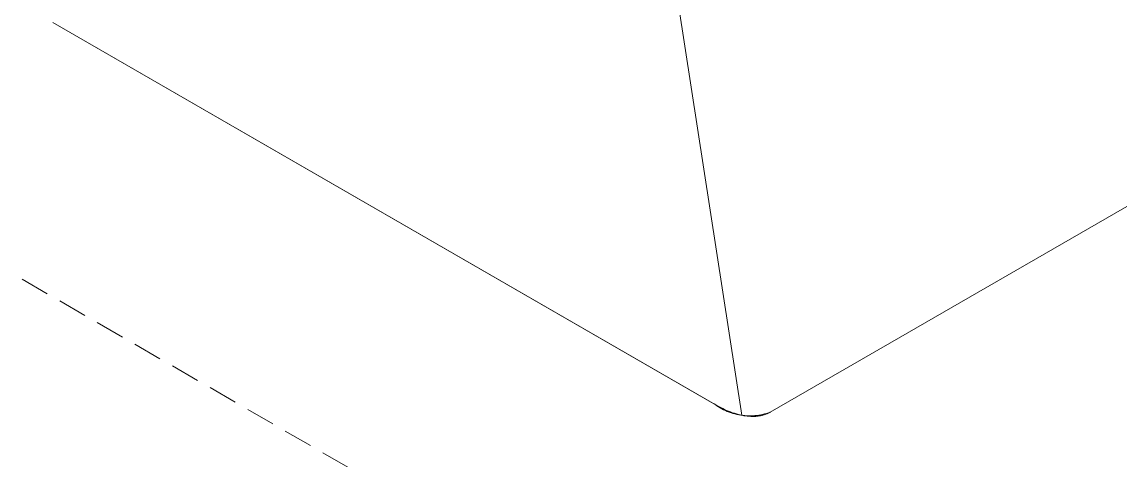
# Model space of a CAD drawing. Header units: millimetres. Extents: x -75 to 3710, y -20 to 2482.
# Drawn here: x 2468.48 to 2516.66, y 1003.07 to 1022.31 of the extents above; entities that cross this region are included whole.
import ezdxf

# ---------------------------------------------------------------- set-up
doc = ezdxf.new("R2010")
doc.units = ezdxf.units.MM
doc.linetypes.add('HIDDEN', pattern=[1.905, 1.27, -0.635])
doc.layers.add('ZANO_R', color=7, linetype='Continuous', lineweight=0)
doc.layers.add('ZANO_R_przerywana', color=7, linetype='HIDDEN', lineweight=0)

msp = doc.modelspace()

# ---------------------------------------------------------------- linework, layer by layer
at = {"layer": 'ZANO_R'}
for p, q in [((2497.289, 1023.048), (2500.068, 1005.035)), ((2497.289, 1023.048), (2500.068, 1005.035)), ((2498.836, 1005.538), (2469.832, 1022.283)), ((2498.885, 1005.509), (2469.832, 1022.283)), ((2498.885, 1005.509), (2469.832, 1022.283)), ((2518.637, 1015.18), (2501.311, 1005.178)), ((2518.637, 1015.18), (2501.311, 1005.178)), ((2498.844, 1005.534), (2498.968, 1005.462)), ((2498.957, 1005.459), (2498.885, 1005.509)), ((2498.957, 1005.459), (2498.885, 1005.509)), ((2498.885, 1005.509), (2498.957, 1005.459)), ((2499.031, 1005.41), (2498.957, 1005.459)), ((2499.031, 1005.41), (2498.957, 1005.459)), ((2498.957, 1005.459), (2499.031, 1005.41)), ((2498.968, 1005.462), (2499.052, 1005.417)), ((2499.106, 1005.365), (2499.031, 1005.41)), ((2499.106, 1005.365), (2499.031, 1005.41)), ((2499.031, 1005.41), (2499.106, 1005.365)), ((2499.052, 1005.417), (2499.136, 1005.373)), ((2499.183, 1005.322), (2499.106, 1005.365)), ((2499.183, 1005.322), (2499.106, 1005.365)), ((2499.106, 1005.365), (2499.183, 1005.322)), ((2499.136, 1005.373), (2499.221, 1005.331)), ((2499.261, 1005.281), (2499.183, 1005.322)), ((2499.261, 1005.281), (2499.183, 1005.322)), ((2499.183, 1005.322), (2499.261, 1005.281)), ((2499.221, 1005.331), (2499.306, 1005.291)), ((2499.34, 1005.243), (2499.261, 1005.281)), ((2499.34, 1005.243), (2499.261, 1005.281)), ((2499.261, 1005.281), (2499.34, 1005.243)), ((2499.306, 1005.291), (2499.392, 1005.253)), ((2499.421, 1005.208), (2499.34, 1005.243)), ((2499.421, 1005.208), (2499.34, 1005.243)), ((2499.34, 1005.243), (2499.421, 1005.208)), ((2499.392, 1005.253), (2499.479, 1005.216)), ((2499.503, 1005.176), (2499.421, 1005.208)), ((2499.503, 1005.176), (2499.421, 1005.208)), ((2499.421, 1005.208), (2499.503, 1005.176)), ((2499.479, 1005.216), (2499.566, 1005.182)), ((2499.586, 1005.147), (2499.503, 1005.176)), ((2499.586, 1005.147), (2499.503, 1005.176)), ((2499.503, 1005.176), (2499.586, 1005.147)), ((2499.566, 1005.182), (2499.651, 1005.151)), ((2499.67, 1005.12), (2499.586, 1005.147)), ((2499.67, 1005.12), (2499.586, 1005.147)), ((2499.586, 1005.147), (2499.67, 1005.12)), ((2499.651, 1005.151), (2499.736, 1005.123)), ((2499.754, 1005.096), (2499.67, 1005.12)), ((2499.754, 1005.096), (2499.67, 1005.12)), ((2499.67, 1005.12), (2499.754, 1005.096)), ((2499.736, 1005.123), (2499.823, 1005.096)), ((2499.84, 1005.076), (2499.754, 1005.096)), ((2499.84, 1005.076), (2499.754, 1005.096)), ((2499.754, 1005.096), (2499.84, 1005.076)), ((2499.823, 1005.096), (2499.91, 1005.072)), ((2499.926, 1005.058), (2499.84, 1005.076)), ((2499.926, 1005.058), (2499.84, 1005.076)), ((2499.84, 1005.076), (2499.926, 1005.058)), ((2499.91, 1005.072), (2499.988, 1005.053)), ((2500.013, 1005.043), (2499.926, 1005.058)), ((2500.013, 1005.043), (2499.926, 1005.058)), ((2499.926, 1005.058), (2500.013, 1005.043)), ((2499.988, 1005.053), (2500.066, 1005.035)), ((2500.1, 1005.031), (2500.013, 1005.043)), ((2500.1, 1005.031), (2500.013, 1005.043)), ((2500.013, 1005.043), (2500.1, 1005.031)), ((2500.066, 1005.035), (2500.145, 1005.02)), ((2500.802, 1005.044), (2500.715, 1005.032)), ((2500.802, 1005.044), (2500.715, 1005.032)), ((2500.715, 1005.032), (2500.802, 1005.044)), ((2500.888, 1005.059), (2500.802, 1005.044)), ((2500.888, 1005.059), (2500.802, 1005.044)), ((2500.802, 1005.044), (2500.888, 1005.059)), ((2500.975, 1005.077), (2500.888, 1005.059)), ((2500.975, 1005.077), (2500.888, 1005.059)), ((2500.888, 1005.059), (2500.975, 1005.077)), ((2500.918, 1005.026), (2500.951, 1005.034)), ((2500.951, 1005.034), (2500.983, 1005.042)), ((2501.06, 1005.098), (2500.975, 1005.077)), ((2501.06, 1005.098), (2500.975, 1005.077)), ((2500.975, 1005.077), (2501.06, 1005.098)), ((2500.983, 1005.042), (2501.016, 1005.051)), ((2501.016, 1005.051), (2501.048, 1005.061)), ((2501.048, 1005.061), (2501.08, 1005.072)), ((2501.145, 1005.121), (2501.06, 1005.098)), ((2501.145, 1005.121), (2501.06, 1005.098)), ((2501.06, 1005.098), (2501.145, 1005.121)), ((2501.08, 1005.072), (2501.11, 1005.083)), ((2501.11, 1005.083), (2501.14, 1005.094)), ((2501.14, 1005.094), (2501.169, 1005.107)), ((2501.229, 1005.148), (2501.145, 1005.121)), ((2501.229, 1005.148), (2501.145, 1005.121)), ((2501.145, 1005.121), (2501.229, 1005.148)), ((2501.169, 1005.107), (2501.198, 1005.12)), ((2501.198, 1005.12), (2501.227, 1005.133)), ((2501.227, 1005.133), (2501.256, 1005.147)), ((2501.311, 1005.178), (2501.229, 1005.148)), ((2501.311, 1005.178), (2501.229, 1005.148)), ((2501.229, 1005.148), (2501.311, 1005.178)), ((2501.256, 1005.147), (2501.284, 1005.162)), ((2501.284, 1005.162), (2501.311, 1005.178)), ((2500.188, 1005.022), (2500.1, 1005.031)), ((2500.188, 1005.022), (2500.1, 1005.031)), ((2500.1, 1005.031), (2500.188, 1005.022)), ((2500.145, 1005.02), (2500.224, 1005.008)), ((2500.275, 1005.016), (2500.188, 1005.022)), ((2500.275, 1005.016), (2500.188, 1005.022)), ((2500.188, 1005.022), (2500.275, 1005.016)), ((2500.224, 1005.008), (2500.299, 1004.999)), ((2500.363, 1005.013), (2500.275, 1005.016)), ((2500.363, 1005.013), (2500.275, 1005.016)), ((2500.275, 1005.016), (2500.363, 1005.013)), ((2500.299, 1004.999), (2500.374, 1004.992)), ((2500.451, 1005.013), (2500.363, 1005.013)), ((2500.451, 1005.013), (2500.363, 1005.013)), ((2500.363, 1005.013), (2500.451, 1005.013)), ((2500.374, 1004.992), (2500.449, 1004.987)), ((2500.449, 1004.987), (2500.486, 1004.986)), ((2500.539, 1005.016), (2500.451, 1005.013)), ((2500.539, 1005.016), (2500.451, 1005.013)), ((2500.451, 1005.013), (2500.539, 1005.016)), ((2500.486, 1004.986), (2500.524, 1004.985)), ((2500.524, 1004.985), (2500.561, 1004.986)), ((2500.627, 1005.022), (2500.539, 1005.016)), ((2500.627, 1005.022), (2500.539, 1005.016)), ((2500.539, 1005.016), (2500.627, 1005.022)), ((2500.561, 1004.986), (2500.598, 1004.986)), ((2500.598, 1004.986), (2500.635, 1004.988)), ((2500.715, 1005.032), (2500.627, 1005.022)), ((2500.715, 1005.032), (2500.627, 1005.022)), ((2500.627, 1005.022), (2500.715, 1005.032)), ((2500.635, 1004.988), (2500.672, 1004.99)), ((2500.672, 1004.99), (2500.708, 1004.993)), ((2500.708, 1004.993), (2500.745, 1004.997)), ((2500.745, 1004.997), (2500.782, 1005.002)), ((2500.782, 1005.002), (2500.818, 1005.007)), ((2500.818, 1005.007), (2500.852, 1005.013)), ((2500.852, 1005.013), (2500.885, 1005.019)), ((2500.885, 1005.019), (2500.918, 1005.026))]:
    msp.add_line(p, q, dxfattribs=at)
at = {"layer": 'ZANO_R_przerywana'}
msp.add_line((2371.144, 1067.21), (2578.016, 947.772), dxfattribs=at)

doc.saveas('drawing.dxf')
